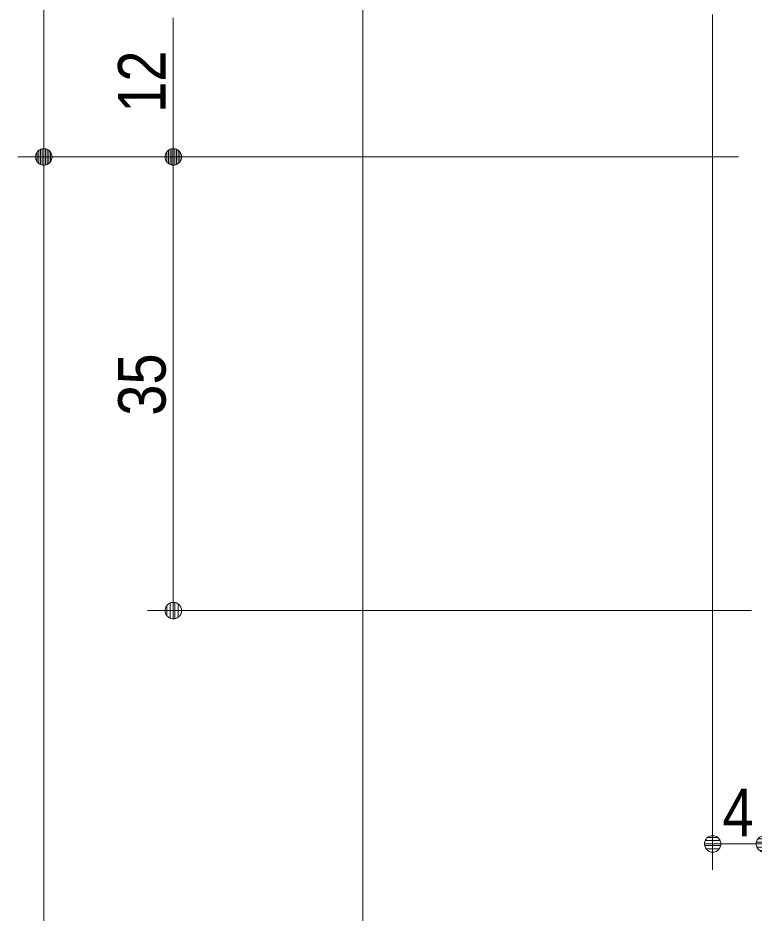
# Model space of a CAD drawing. Units: millimetres, scale not verified, with parts at other scales. Extents: x -6062 to 6062, y -3045 to 3045.
# Drawn here: x 172 to 741, y -43 to 648 of the extents above; entities that cross this region are included whole.
import ezdxf
from ezdxf.enums import TextEntityAlignment as Align

# ---------------------------------------------------------------- set-up
doc = ezdxf.new("R2010")
doc.units = ezdxf.units.MM
doc.header["$LTSCALE"] = 20
for name, color, linetype, lineweight in [('0-0_2寸法-1', 7, 'Continuous', 9), ('0-1_0', 7, 'Continuous', 9), ('0-4_3一般', 7, 'Continuous', 9)]:
    doc.layers.add(name, color=color, linetype=linetype, lineweight=lineweight)
doc.styles.add('ＭＳ Ｐゴシック', font='')
doc.styles.get('ＭＳ Ｐゴシック').set_extended_font_data('MS PGothic')

# ---------------------------------------------------------------- blocks, each defined once
blk = doc.blocks.new('グループ-30')
at = {"layer": '0-4_3一般'}
blk.add_line((44523.7, 19804.9), (44523.7, -40000), dxfattribs=at)
blk = doc.blocks.new('_Dot')
at = {"layer": '0-1_0'}
for p, q in [((-10, 0), (-20, 0)), ((9.78, 2), (-9.78, 2)), ((7.99, 6), (-7.99, 6)), ((9.16, -3.98), (-9.16, -3.98)), ((6, -7.98), (-6, -7.98))]:
    blk.add_line(p, q, dxfattribs=at)
for points in [[(10, 0), (9.92, 1.25), (9.69, 2.49), (9.3, 3.68), (8.76, 4.82), (8.09, 5.88), (7.29, 6.85), (6.37, 7.71), (5.36, 8.44), (4.26, 9.05), (3.09, 9.51), (1.87, 9.82), (0.63, 9.98), (-0.63, 9.98), (-1.87, 9.82), (-3.09, 9.51), (-4.26, 9.05), (-5.36, 8.44), (-6.37, 7.71), (-7.29, 6.85), (-8.09, 5.88), (-8.76, 4.82), (-9.3, 3.68), (-9.69, 2.49), (-9.92, 1.25), (-10, 0), (0, 0)], [(-10, 0), (-9.92, -1.25), (-9.69, -2.49), (-9.3, -3.68), (-8.76, -4.82), (-8.09, -5.88), (-7.29, -6.85), (-6.37, -7.71), (-5.36, -8.44), (-4.26, -9.05), (-3.09, -9.51), (-1.87, -9.82), (-0.63, -9.98), (0.63, -9.98), (1.87, -9.82), (3.09, -9.51), (4.26, -9.05), (5.36, -8.44), (6.37, -7.71), (7.29, -6.85), (8.09, -5.88), (8.76, -4.82), (9.3, -3.68), (9.69, -2.49), (9.92, -1.25), (10, 0), (0, 0)]]:
    blk.add_lwpolyline(points, close=True, dxfattribs=at)

msp = doc.modelspace()

# ---------------------------------------------------------------- linework, layer by layer
at = {"layer": '0-0_2寸法-1'}
for p, q in [((192.31, 552.96), (192.31, 977.53)), ((708.68, 650.25), (708.68, -9.75)), ((292.31, 552.96), (292.31, 647.53)), ((272.31, 540.25), (172.31, 540.25)), ((272.31, 540.25), (172.31, 540.25)), ((728.68, 540.25), (272.31, 540.25)), ((728.68, 540.25), (272.31, 540.25)), ((192.31, 527.53), (192.31, -1857.29)), ((292.31, 202.96), (292.31, 527.53)), ((738.68, 190.25), (272.31, 190.25)), ((721.4, 10.25), (735.97, 10.25))]:
    msp.add_line(p, q, dxfattribs=at)

# ---------------------------------------------------------------- block references
at = {"layer": '0-0_2寸法-1', "xscale": 0.6356201, "yscale": 0.6356201}
for p, rotation in [((192.31, 540.25), 270), ((292.31, 540.25), 270), ((192.31, 540.25), 90), ((292.31, 540.25), 90), ((292.31, 190.25), 270), ((708.68, 10.25), 180)]:
    msp.add_blockref('_Dot', p, dxfattribs=dict(at, rotation=rotation))
msp.add_blockref('_Dot', (748.68, 10.25), dxfattribs=at)
at = {"layer": '0-4_3一般', "xscale": 0.05, "yscale": 0.05}
msp.add_blockref('グループ-30', (-1787.5, 0), dxfattribs=at)

# ---------------------------------------------------------------- texts
at = {"layer": '0-0_2寸法-1', "style": 'ＭＳ Ｐゴシック', "width": 0.9}
for s, p in [('12', (297.27, 574.32)), ('35', (297.37, 340.65))]:
    msp.add_text(s, height=36.66, rotation=90, dxfattribs=at).set_placement(p, align=Align.BOTTOM_LEFT)
msp.add_text('4', height=36.66, dxfattribs=at).set_placement((716.29, 5.19), align=Align.BOTTOM_LEFT)

doc.saveas('drawing.dxf')
